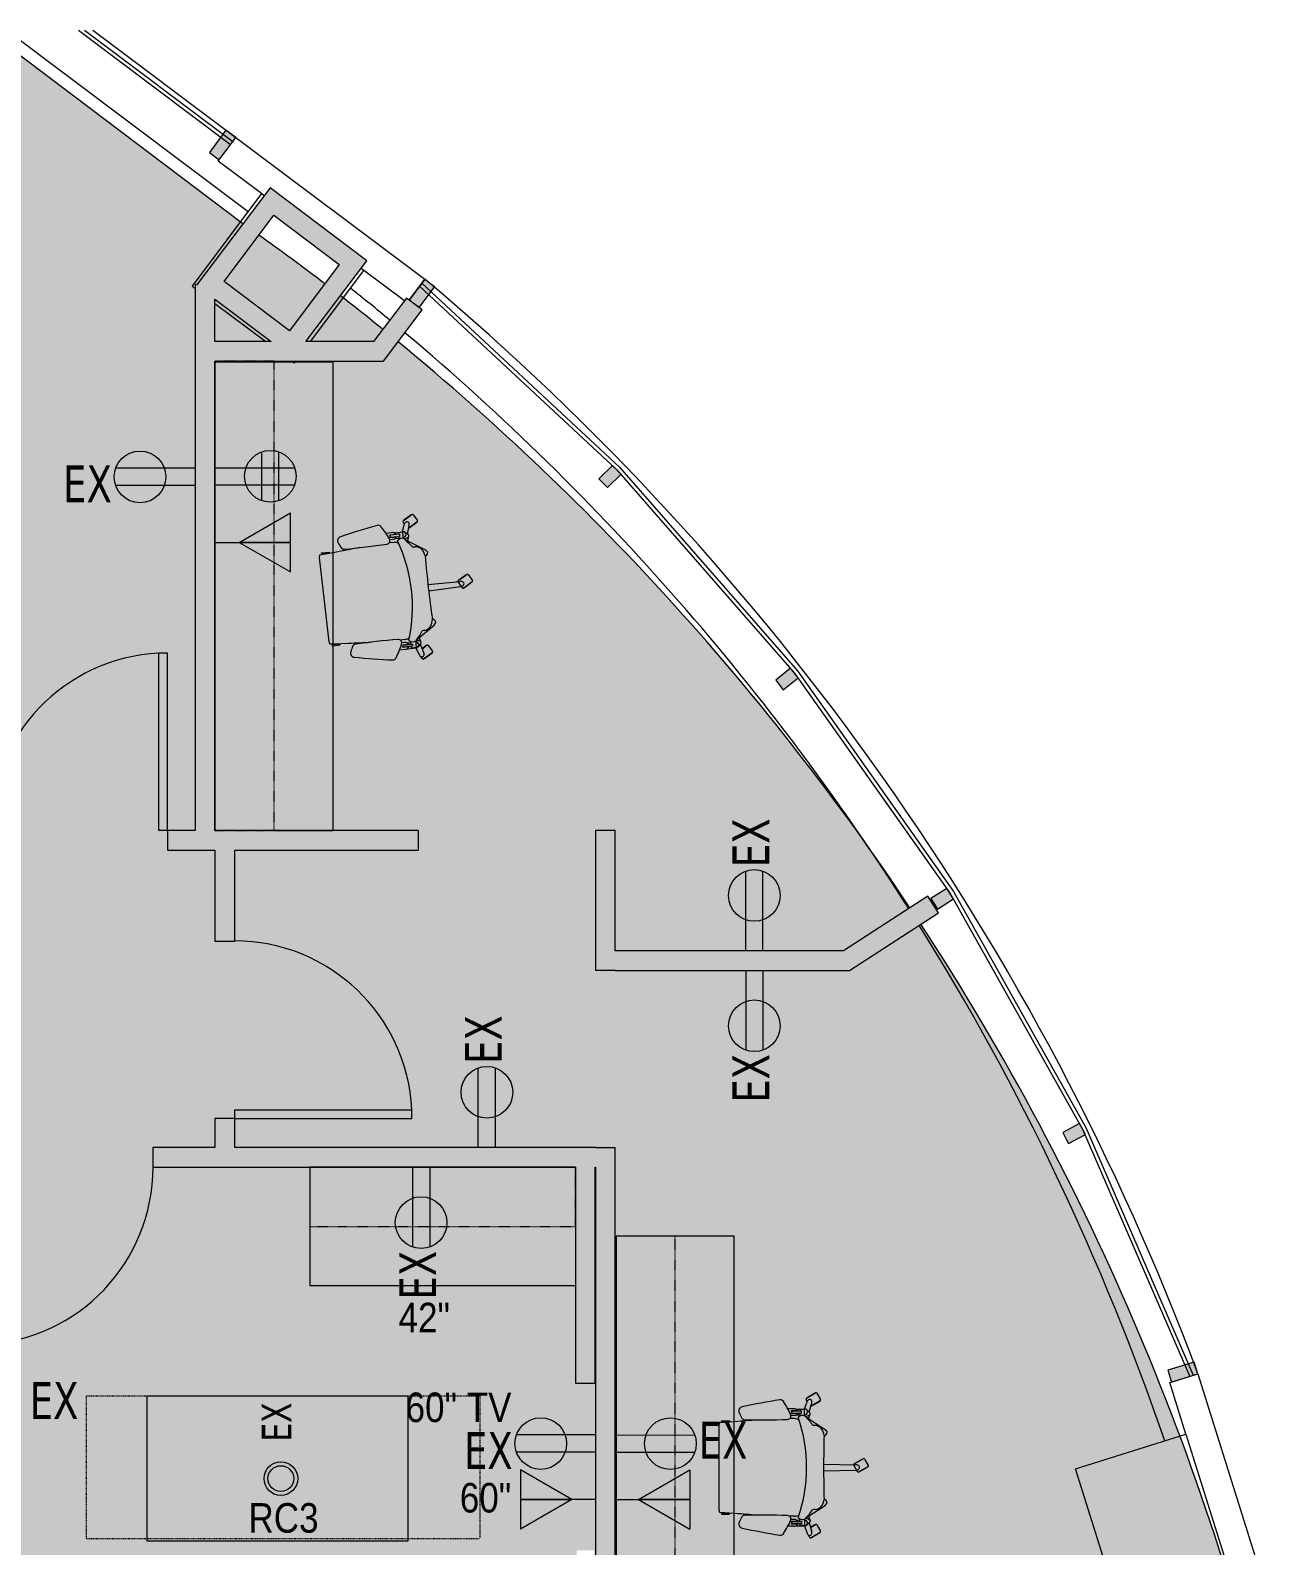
# Model space of a CAD drawing. Header units: inches. Extents: x 1 to 3107, y -595 to 378.
# Drawn here: x 1990.9 to 2245.1, y 65.1 to 373 of the extents above; entities that cross this region are included whole.
import ezdxf

# ---------------------------------------------------------------- set-up
doc = ezdxf.new("R2010")
doc.units = ezdxf.units.IN
doc.header["$MEASUREMENT"] = 0
doc.linetypes.add('Dash', pattern=[0.25, 0.125, -0.125])
doc.linetypes.add('Overhead', pattern=[0.15625, 0.09375, -0.0625])
for name, color, linetype, lineweight in [('A-ANNO-NOTE', 131, 'Continuous', 20), ('A-DETL', 90, 'Continuous', 9), ('A-DETL-GENF', 92, 'Continuous', 9), ('A-DETL-MEDM', 33, 'Continuous', 13), ('A-DOOR', 31, 'Continuous', 13), ('A-EXIST-GLAZ', 250, 'Continuous', 9), ('A-WALL', 113, 'Continuous', 50), ('A-WALL-PATT', 111, 'Continuous', 13), ('E-COMM-IDEN', 2, 'Continuous', 9), ('E-ELEC-FIXT-IDEN', 2, 'Continuous', 9), ('EXTWINDOWS', 250, 'Continuous', 9), ('I-FURN', 30, 'Continuous', 13), ('I-FURN-HDLN', 30, 'Continuous', 13), ('new block- skin dc_dwg', 8, 'Continuous', 9), ('Q-CASE', 31, 'Continuous', 13), ('S-EXIST-COLS', 250, 'Continuous', 9)]:
    doc.layers.add(name, color=color, linetype=linetype, lineweight=lineweight)
doc.styles.add('Arial_2', font='arial.ttf', dxfattribs={"width": 0.85, "height": 6})
doc.styles.add('Tahoma_1', font='tahoma.ttf', dxfattribs={"width": 0.85, "height": 6})
doc.styles.add('Tahoma_2', font='tahoma.ttf', dxfattribs={"width": 0.85, "height": 7.5})

# ---------------------------------------------------------------- blocks, each defined once
blk = doc.blocks.new('Single-Flush - 36_ x 84_-1510128-New Construction - Tel_Data_Elec Plan')
at = {"layer": 'A-DOOR', "color": 7, "lineweight": 20}
for p, q in [((16.25, 2), (16.25, 38.02)), ((18, 38.02), (16.25, 38.02)), ((18, 2), (18, 38.02)), ((18, 2), (16.25, 2))]:
    blk.add_line(p, q, dxfattribs=at)
at = {"layer": 'A-DOOR', "lineweight": 9}
blk.add_arc((18, 2), 36.07, 92.7812, 180, dxfattribs=at)
blk = doc.blocks.new('Chairs - Task Chair-V2-New Construction - Tel_Data_Elec Plan')
at = {"layer": 'I-FURN', "lineweight": 9}
for p, q in [((-9.5, 17.28), (-9.5, 15.71)), ((-9.34, 17.28), (-9.5, 17.28)), ((-9.5, 15.71), (-9.34, 15.71)), ((-9.34, 15.71), (-9.34, 17.28)), ((-9.07, 17.74), (-9.29, 14.7)), ((-8.61, 17.87), (-9.07, 17.74)), ((8.61, 17.87), (-8.61, 17.87)), ((9.07, 17.74), (8.61, 17.87)), ((9.29, 14.7), (9.07, 17.74)), ((9.34, 15.71), (9.34, 17.28)), ((9.34, 17.28), (9.5, 17.28)), ((9.5, 15.71), (9.34, 15.71)), ((9.5, 17.28), (9.5, 15.71)), ((-9.29, 14.7), (-9.34, 13.95)), ((9.34, 13.95), (9.29, 14.7)), ((-11.94, 2.68), (-11.93, 3.82)), ((-11.51, 1.83), (-11.5, 3.09)), ((-10.55, 2.67), (-10.56, 3.18)), ((-9.92, 2.44), (-9.93, 3.44)), ((9.92, 2.44), (9.93, 3.44)), ((10.55, 2.67), (10.56, 3.18)), ((11.51, 1.83), (11.5, 3.09)), ((11.94, 2.68), (11.93, 3.82)), ((-11.87, 0.46), (-13.23, -0.01)), ((-11.85, 2.19), (-11.87, 0.38)), ((-11.8, 1.34), (-11.46, 1.34)), ((-11.79, 0.41), (-11.8, 1.34)), ((-10.5, 0.41), (-11.79, 0.41)), ((-11.46, 1.07), (-11.46, 3.04)), ((-11.01, 1.07), (-11.46, 1.07)), ((-11.01, 3.01), (-11.01, 1.07)), ((-11.01, 1.35), (-10.47, 1.36)), ((-10.98, 1.81), (-11, 3.05)), ((-10.67, 2.11), (-10.69, 1.35)), ((-10.57, 2.34), (-10.55, 2.67)), ((-10.28, 0.18), (-10.26, 0.13)), ((-10.26, 0.13), (-7.71, -3.75)), ((10.26, 0.13), (7.71, -3.75)), ((10.28, 0.18), (10.26, 0.13)), ((11.01, 1.35), (10.47, 1.36)), ((10.5, 0.41), (11.79, 0.41)), ((10.57, 2.34), (10.55, 2.67)), ((10.67, 2.11), (10.69, 1.35)), ((10.98, 1.81), (11, 3.05)), ((11.01, 3.01), (11.01, 1.07)), ((11.01, 1.07), (11.46, 1.07)), ((11.46, 1.07), (11.46, 3.04)), ((11.8, 1.34), (11.46, 1.34)), ((11.79, 0.41), (11.8, 1.34)), ((11.85, 2.19), (11.87, 0.38)), ((11.87, 0.46), (13.23, -0.01)), ((13.45, -0.11), (13.82, 0.11)), ((14.09, 0.03), (15.15, -1.8)), ((-13.23, -2.75), (-14.29, -0.91)), ((-14.27, -1.01), (-14.24, -0.99)), ((-13.31, -2.68), (-14.27, -1.01)), ((-14.21, -0.64), (-13.75, -0.37)), ((-13.27, -2.66), (-13.31, -2.68)), ((-11.66, -2.08), (-12.95, -2.82)), ((-11.25, -0.5), (-12.91, -1)), ((-12.18, -0.78), (-11.59, -1.8)), ((-12.14, -0.77), (-11.6, -1.7)), ((-11.1, -0.66), (-11.7, -0.04)), ((-11.6, -1.7), (-11.64, -1.72)), ((-9.9, -0.41), (-10.82, -0.7)), ((9.9, -0.41), (10.82, -0.7)), ((11.1, -0.66), (11.7, -0.04)), ((11.25, -0.5), (12.91, -1)), ((13.52, -2.75), (12.46, -0.91)), ((12.47, -1.01), (12.5, -0.99)), ((13.43, -2.68), (12.47, -1.01)), ((13.47, -2.66), (13.43, -2.68)), ((15.08, -2.08), (13.79, -2.82)), ((14.14, -0.05), (14.18, -0.03)), ((14.18, -0.03), (15.14, -1.7)), ((15.14, -1.7), (15.11, -1.72)), ((-7.71, -3.75), (-7.19, -4.17)), ((-0.66, -3.46), (-0.52, -10)), ((0.66, -3.46), (0.52, -10)), ((7.71, -3.75), (7.19, -4.17)), ((0.14, -12.46), (-0.91, -10.63)), ((-0.9, -10.73), (-0.87, -10.71)), ((0.06, -12.4), (-0.9, -10.73)), ((-0.84, -10.35), (-0.51, -10.16)), ((-0.51, -10.16), (0.45, -9.61)), ((1.71, -11.79), (0.42, -12.53)), ((0.72, -9.68), (1.78, -11.52)), ((0.77, -9.76), (0.8, -9.74)), ((0.8, -9.74), (1.77, -11.41)), ((1.77, -11.41), (1.73, -11.43)), ((0.1, -12.38), (0.06, -12.4))]:
    blk.add_line(p, q, dxfattribs=at)
for centre, radius, start, end in [((-8.78, 17.46), 0.589, 197.5488, 216.2213), ((-8.78, 15.53), 0.589, 148.4696, 162.4512), ((-8.78, 15.53), 0.589, 134.4881, 148.4696), ((-8.78, 17.46), 0.589, 216.2213, 234.8938), ((8.78, 17.46), 0.589, 305.1062, 342.4512), ((8.78, 15.53), 0.589, 31.5304, 45.5119), ((8.78, 15.53), 0.589, 17.5488, 31.5304), ((160.08, -23.12), 176.17, 168.1407, 170.6784), ((-11.48, 12.92), 0.859, 67.1573, 168.4211), ((-15.08, 4.35), 10.15, 60.0767, 67.2087), ((-10.32, 12.61), 0.615, 1.1809, 60.0767), ((-165.25, 9.42), 155.58, 357.9527, 1.1809), ((255.74, -8.01), 265.99, 175.2633, 176.2298), ((-255.74, -8.01), 265.99, 3.7702, 4.7367), ((165.25, 9.42), 155.58, 178.8191, 182.0473), ((10.32, 12.61), 0.615, 119.9233, 178.8191), ((15.08, 4.35), 10.15, 112.7913, 119.9233), ((11.48, 12.92), 0.859, 12.1424, 112.8427), ((-160.08, -23.12), 176.17, 9.3216, 11.8621), ((-13.01, 5.3), 0.749, 170.9769, 238.6662), ((1.3, 28.7), 28.17, 238.5497, 244.6019), ((-11.2, 3.54), 0.533, 236.2491, 293.0328), ((-10.48, 3.89), 0.711, 244.5158, 357.9527), ((10.48, 3.89), 0.711, 182.0473, 295.4842), ((-1.3, 28.7), 28.17, 295.3981, 301.4567), ((11.2, 3.54), 0.533, 246.9672, 303.7509), ((13.01, 5.3), 0.749, 301.5732, 9.0231), ((-11.06, 2.6), 0.887, 175.1633, 239.8143), ((-11.28, 0.37), 0.593, 179.0883, 275.9781), ((-11.2, 3.47), 0.5, 238.5326, 292.9427), ((-11.36, 0.43), 0.657, 282.0358, 358.6793), ((-11.49, 2.63), 0.971, 302.0505, 342.3775), ((-9.55, 0.85), 1.04, 126.1361, 211.8602), ((-11.69, 0.08), 1.25, 349.0811, 13.6231), ((-13.77, -4.39), 5.75, 42.5052, 54.6291), ((0, 31.42), 31.42, 251.1164, 288.8836), ((-8.09, 2.53), 1.84, 182.7113, 213.401), ((13.77, -4.39), 5.75, 125.3709, 137.4948), ((8.09, 2.53), 1.84, 326.599, 357.2887), ((9.55, 0.85), 1.04, 328.1398, 53.8639), ((11.69, 0.08), 1.25, 166.3769, 190.9189), ((11.49, 2.63), 0.971, 197.6225, 237.9495), ((11.36, 0.43), 0.657, 181.3207, 257.9642), ((11.2, 3.47), 0.5, 247.0573, 301.4674), ((11.28, 0.37), 0.593, 264.0219, 0.9117), ((11.06, 2.6), 0.887, 300.1857, 4.8367), ((13.92, -0.07), 0.2, 30, 119.888), ((-14.11, -0.81), 0.2, 120, 210.2094), ((-13.37, -0.61), 0.445, 153.9362, 242.1792), ((-13.25, -0.67), 0.583, 123.4497, 153.9089), ((-13.31, -0.49), 0.583, 242.1792, 272.5752), ((-12.73, -1.46), 1.53, 109.2073, 123.5114), ((-13.35, 0.46), 1.53, 272.498, 286.7927), ((-13.05, -2.65), 0.2, 210, 300), ((-11.76, -1.9), 0.2, 299.8879, 30), ((-10.91, -0.39), 0.323, 235.5284, 330.3379), ((-11.38, 0), 0.922, 323.5318, 350.3393), ((-5.74, 3.53), 5.54, 226.82, 238.9813), ((-23.82, -2.16), 15.26, 1.4313, 3.5527), ((-6.32, -1.36), 2.29, 190.6082, 225.4023), ((-6.2, -0.69), 2.87, 232.9914, 264.295), ((6.2, -0.69), 2.87, 275.705, 307.0086), ((6.32, -1.36), 2.29, 314.5977, 349.3918), ((23.82, -2.16), 15.26, 176.4473, 178.5687), ((5.74, 3.53), 5.54, 301.0187, 313.18), ((11.38, 0), 0.922, 189.6607, 216.4682), ((10.91, -0.39), 0.323, 209.6621, 304.4716), ((12.63, -0.81), 0.2, 195.1327, 209.8705), ((13.35, 0.46), 1.53, 253.2073, 267.502), ((12.73, -1.46), 1.53, 56.4124, 70.7927), ((13.31, -0.49), 0.583, 267.4248, 297.8208), ((13.69, -2.65), 0.2, 210, 300), ((13.25, -0.67), 0.583, 26.0911, 56.3507), ((13.37, -0.61), 0.445, 297.8208, 26.0638), ((14.98, -1.9), 0.2, 299.832, 30), ((-7.35, -3.06), 1.12, 277.9248, 334.3781), ((0, -248.58), 245.12, 88.4848, 91.5152), ((7.35, -3.06), 1.12, 205.6219, 262.0752), ((-0.74, -10.53), 0.2, 119.8643, 210), ((1.01, -9.97), 1.53, 181.2073, 195.5495), ((0.1, -10.22), 0.583, 195.5495, 225.746), ((0, -10.32), 0.445, 225.7229, 314.2771), ((-0.1, -10.22), 0.583, 314.254, 344.4505), ((0.55, -9.78), 0.2, 95.235, 119.8607), ((-1.01, -9.97), 1.53, 344.4505, 358.7927), ((0.55, -9.78), 0.2, 29.8466, 95.235), ((1.61, -11.62), 0.2, 300, 30), ((0.32, -12.36), 0.2, 210, 300.1357)]:
    blk.add_arc(centre, radius, start, end, dxfattribs=at)
blk = doc.blocks.new('Chairs - Task Chair-V3-New Construction - Tel_Data_Elec Plan')
at = {"layer": 'I-FURN', "lineweight": 9}
for p, q in [((-9.5, 17.28), (-9.5, 17.13)), ((-9.34, 17.28), (-9.5, 17.28)), ((-9.5, 17.13), (-9.5, 15.71)), ((-9.5, 15.71), (-9.34, 15.71)), ((-9.34, 17.11), (-9.34, 17.28)), ((-9.34, 15.71), (-9.34, 17.11)), ((-9.11, 17.08), (-9.34, 13.95)), ((-9.07, 17.74), (-9.11, 17.08)), ((-8.61, 17.87), (-9.07, 17.74)), ((8.61, 17.87), (-8.61, 17.87)), ((9.07, 17.74), (8.61, 17.87)), ((9.27, 14.96), (9.07, 17.74)), ((9.34, 15.71), (9.34, 17.28)), ((9.34, 17.28), (9.5, 17.28)), ((9.5, 15.71), (9.34, 15.71)), ((9.5, 17.28), (9.5, 15.71)), ((9.34, 13.95), (9.27, 14.96)), ((-11.94, 2.68), (-11.93, 3.82)), ((-11.51, 1.83), (-11.5, 3.09)), ((-10.55, 2.67), (-10.56, 3.18)), ((-9.92, 2.44), (-9.93, 3.44)), ((9.92, 2.44), (9.93, 3.44)), ((10.55, 2.67), (10.56, 3.18)), ((11.51, 1.83), (11.5, 3.09)), ((11.94, 2.68), (11.93, 3.82)), ((-11.87, 0.46), (-13.23, -0.01)), ((-11.85, 2.19), (-11.87, 0.38)), ((-11.8, 1.34), (-11.46, 1.34)), ((-11.79, 0.41), (-11.8, 1.34)), ((-10.5, 0.41), (-11.79, 0.41)), ((-11.46, 1.07), (-11.46, 3.04)), ((-11.01, 1.07), (-11.46, 1.07)), ((-11.01, 3.01), (-11.01, 1.07)), ((-11.01, 1.35), (-10.47, 1.36)), ((-10.98, 1.81), (-11, 3.05)), ((-10.67, 2.11), (-10.69, 1.35)), ((-10.57, 2.34), (-10.55, 2.67)), ((-10.28, 0.18), (-10.26, 0.13)), ((-10.26, 0.13), (-7.71, -3.75)), ((10.26, 0.13), (7.71, -3.75)), ((10.28, 0.18), (10.26, 0.13)), ((11.01, 1.35), (10.47, 1.36)), ((10.5, 0.41), (11.79, 0.41)), ((10.57, 2.34), (10.55, 2.67)), ((10.67, 2.11), (10.69, 1.35)), ((10.98, 1.81), (11, 3.05)), ((11.01, 3.01), (11.01, 1.07)), ((11.01, 1.07), (11.46, 1.07)), ((11.46, 1.07), (11.46, 3.04)), ((11.8, 1.34), (11.46, 1.34)), ((11.79, 0.41), (11.8, 1.34)), ((11.85, 2.19), (11.87, 0.38)), ((11.87, 0.46), (13.23, -0.01)), ((13.45, -0.11), (13.82, 0.11)), ((14.09, 0.03), (15.15, -1.8)), ((-13.23, -2.75), (-14.29, -0.91)), ((-14.27, -1.01), (-14.24, -0.99)), ((-13.31, -2.68), (-14.27, -1.01)), ((-14.21, -0.64), (-13.75, -0.37)), ((-13.27, -2.66), (-13.31, -2.68)), ((-11.66, -2.08), (-12.95, -2.82)), ((-11.25, -0.5), (-12.91, -1)), ((-12.18, -0.78), (-11.59, -1.8)), ((-12.14, -0.77), (-11.6, -1.7)), ((-11.1, -0.66), (-11.7, -0.04)), ((-11.6, -1.7), (-11.64, -1.72)), ((-9.9, -0.41), (-10.82, -0.7)), ((9.9, -0.41), (10.82, -0.7)), ((11.1, -0.66), (11.7, -0.04)), ((11.25, -0.5), (12.91, -1)), ((13.52, -2.75), (12.46, -0.91)), ((12.47, -1.01), (12.5, -0.99)), ((13.43, -2.68), (12.47, -1.01)), ((13.47, -2.66), (13.43, -2.68)), ((15.08, -2.08), (13.79, -2.82)), ((14.14, -0.05), (14.18, -0.03)), ((14.18, -0.03), (15.14, -1.7)), ((15.14, -1.7), (15.11, -1.72)), ((-7.71, -3.75), (-7.19, -4.17)), ((-0.66, -3.46), (-0.52, -10)), ((0.66, -3.46), (0.52, -10)), ((7.71, -3.75), (7.19, -4.17)), ((0.14, -12.46), (-0.91, -10.63)), ((-0.9, -10.73), (-0.87, -10.71)), ((0.06, -12.4), (-0.9, -10.73)), ((-0.84, -10.35), (-0.51, -10.16)), ((-0.51, -10.16), (0.45, -9.61)), ((1.71, -11.79), (0.42, -12.53)), ((0.72, -9.68), (1.78, -11.52)), ((0.77, -9.76), (0.8, -9.74)), ((0.8, -9.74), (1.77, -11.41)), ((1.77, -11.41), (1.73, -11.43)), ((0.1, -12.38), (0.06, -12.4))]:
    blk.add_line(p, q, dxfattribs=at)
for centre, radius, start, end in [((-8.78, 17.46), 0.589, 197.5488, 216.2213), ((-8.78, 15.53), 0.589, 134.4881, 162.4512), ((-8.78, 17.46), 0.589, 218.3962, 234.8938), ((8.78, 17.46), 0.589, 305.1062, 323.7787), ((8.78, 15.53), 0.589, 31.5304, 45.5119), ((8.78, 17.46), 0.589, 323.7787, 342.4512), ((8.78, 15.53), 0.589, 17.5488, 31.5304), ((160.08, -23.12), 176.17, 168.1407, 170.6784), ((-11.48, 12.92), 0.859, 67.1573, 168.4211), ((-15.08, 4.35), 10.15, 60.0767, 67.2087), ((-10.32, 12.61), 0.615, 1.1809, 60.0767), ((-165.25, 9.42), 155.58, 357.9527, 1.1809), ((255.74, -8.01), 265.99, 175.2633, 176.2298), ((-255.74, -8.01), 265.99, 3.7702, 4.7367), ((165.25, 9.42), 155.58, 178.8191, 182.0473), ((10.32, 12.61), 0.615, 119.9233, 178.8191), ((15.08, 4.35), 10.15, 112.7913, 119.9233), ((11.48, 12.92), 0.859, 12.1424, 112.8427), ((-160.08, -23.12), 176.17, 9.3216, 11.8621), ((-13.01, 5.3), 0.749, 170.9769, 238.6662), ((1.3, 28.7), 28.17, 238.5497, 244.6019), ((-11.2, 3.54), 0.533, 236.2491, 293.0328), ((-10.48, 3.89), 0.711, 244.5158, 357.9527), ((10.48, 3.89), 0.711, 182.0473, 295.4842), ((-1.3, 28.7), 28.17, 295.3981, 301.4567), ((11.2, 3.54), 0.533, 246.9672, 303.7509), ((13.01, 5.3), 0.749, 301.5732, 9.0231), ((-11.06, 2.6), 0.887, 175.1633, 239.8143), ((-11.28, 0.37), 0.593, 179.0883, 275.9781), ((-11.2, 3.47), 0.5, 238.5326, 292.9427), ((-11.36, 0.43), 0.657, 282.0358, 358.6793), ((-11.49, 2.63), 0.971, 302.0505, 342.3775), ((-9.55, 0.85), 1.04, 126.1361, 211.8602), ((-11.69, 0.08), 1.25, 349.0811, 13.6231), ((-13.77, -4.39), 5.75, 42.5052, 54.6291), ((0, 31.42), 31.42, 251.1164, 288.8836), ((-8.09, 2.53), 1.84, 182.7113, 213.401), ((13.77, -4.39), 5.75, 125.3709, 137.4948), ((8.09, 2.53), 1.84, 326.599, 357.2887), ((9.55, 0.85), 1.04, 328.1398, 53.8639), ((11.69, 0.08), 1.25, 166.3769, 190.9189), ((11.49, 2.63), 0.971, 197.6225, 237.9495), ((11.36, 0.43), 0.657, 181.3207, 257.9642), ((11.2, 3.47), 0.5, 247.0573, 301.4674), ((11.28, 0.37), 0.593, 264.0219, 0.9117), ((11.06, 2.6), 0.887, 300.1857, 4.8367), ((13.92, -0.07), 0.2, 30, 119.888), ((-14.11, -0.81), 0.2, 120, 210.2094), ((-13.37, -0.61), 0.445, 153.9362, 242.1792), ((-13.25, -0.67), 0.583, 123.4497, 153.9089), ((-13.31, -0.49), 0.583, 242.1792, 272.5752), ((-12.73, -1.46), 1.53, 109.2073, 123.5114), ((-13.35, 0.46), 1.53, 272.498, 286.7927), ((-13.05, -2.65), 0.2, 210, 300), ((-11.76, -1.9), 0.2, 299.8879, 30), ((-10.91, -0.39), 0.323, 235.5284, 330.3379), ((-11.38, 0), 0.922, 323.5318, 350.3393), ((-5.74, 3.53), 5.54, 226.82, 238.9813), ((-23.82, -2.16), 15.26, 1.4313, 3.5527), ((-6.32, -1.36), 2.29, 190.6082, 225.4023), ((-6.2, -0.69), 2.87, 232.9914, 264.295), ((6.2, -0.69), 2.87, 275.705, 307.0086), ((6.32, -1.36), 2.29, 314.5977, 349.3918), ((23.82, -2.16), 15.26, 176.4473, 178.5687), ((5.74, 3.53), 5.54, 301.0187, 313.18), ((11.38, 0), 0.922, 189.6607, 216.4682), ((10.91, -0.39), 0.323, 209.6621, 304.4716), ((12.63, -0.81), 0.2, 195.1327, 209.8705), ((13.35, 0.46), 1.53, 253.2073, 267.502), ((12.73, -1.46), 1.53, 56.4124, 70.7927), ((13.31, -0.49), 0.583, 267.4248, 297.8208), ((13.69, -2.65), 0.2, 210, 300), ((13.25, -0.67), 0.583, 26.0911, 56.3507), ((13.37, -0.61), 0.445, 297.8208, 26.0638), ((14.98, -1.9), 0.2, 299.832, 30), ((-7.35, -3.06), 1.12, 277.9248, 334.3781), ((0, -248.58), 245.12, 88.4848, 91.5152), ((7.35, -3.06), 1.12, 205.6219, 262.0752), ((-0.74, -10.53), 0.2, 119.8643, 210), ((1.01, -9.97), 1.53, 181.2073, 195.5495), ((0.1, -10.22), 0.583, 195.5495, 225.746), ((0, -10.32), 0.445, 225.7229, 314.2771), ((-0.1, -10.22), 0.583, 314.254, 344.4505), ((0.55, -9.78), 0.2, 95.235, 119.8607), ((-1.01, -9.97), 1.53, 344.4505, 358.7927), ((0.55, -9.78), 0.2, 29.8466, 95.235), ((1.61, -11.62), 0.2, 300, 30), ((0.32, -12.36), 0.2, 210, 300.1357)]:
    blk.add_arc(centre, radius, start, end, dxfattribs=at)
blk = doc.blocks.new('Counter Top _No Backsplash_ - Standard Counter Top-1756717-New Construction - Tel_Data_Elec Plan')
at = {"layer": 'Q-CASE'}
for p, q in [((6.74, 0), (-47.26, 0)), ((-47.26, 0), (-47.26, -12)), ((6.74, 0), (6.74, -12)), ((-47.26, -12), (-47.26, -24)), ((6.74, -12), (6.74, -12.17)), ((-47.26, -24), (6.74, -24))]:
    blk.add_line(p, q, dxfattribs=at)
blk = doc.blocks.new('Door-Opening - POCKET DOOR-1861582-New Construction - Tel_Data_Elec Plan')
at = {"layer": 'A-DETL-MEDM', "lineweight": 20}
for p, q in [((-18.32, -2), (-18.32, 2)), ((17.68, 2), (17.68, -2))]:
    blk.add_line(p, q, dxfattribs=at)
blk = doc.blocks.new('Upper Cabinet - Standard Upper Cabinet-1756677-New Construction - Tel_Data_Elec Plan')
at = {"layer": 'Q-CASE'}
blk.add_line((6.74, 0), (-47.26, 0), dxfattribs=at)
at = {"layer": 'Q-CASE', "linetype": 'Overhead', "lineweight": 9}
for p, q in [((-47.26, 0), (-47.26, -12)), ((6.74, -12), (6.74, 0)), ((-47.26, -12), (6.74, -12))]:
    blk.add_line(p, q, dxfattribs=at)
blk = doc.blocks.new('Upper Cabinet - Standard Upper Cabinet-1821101-New Construction - Tel_Data_Elec Plan')
at = {"layer": 'Q-CASE'}
blk.add_line((48.12, 0), (-47.26, 0), dxfattribs=at)
at = {"layer": 'Q-CASE', "linetype": 'Overhead', "lineweight": 9}
for p, q in [((-47.26, 0), (-47.26, -12)), ((48.12, -12), (48.12, 0)), ((-47.26, -12), (48.12, -12))]:
    blk.add_line(p, q, dxfattribs=at)
blk = doc.blocks.new('Upper Cabinet - Standard Upper Cabinet-1775553-New Construction - Tel_Data_Elec Plan')
at = {"layer": 'Q-CASE'}
blk.add_line((36.94, 0), (-47.26, 0), dxfattribs=at)
at = {"layer": 'Q-CASE', "linetype": 'Overhead', "lineweight": 9}
for p, q in [((-47.26, 0), (-47.26, -12)), ((36.94, -12), (36.94, 0)), ((-47.26, -12), (36.94, -12))]:
    blk.add_line(p, q, dxfattribs=at)
blk = doc.blocks.new('Counter Top _No Backsplash_ - Standard Counter Top-1774389-New Construction - Tel_Data_Elec Plan')
at = {"layer": 'Q-CASE'}
for p, q in [((47.99, 0), (-47.26, 0)), ((47.99, 0), (47.99, -12)), ((-47.26, -12), (-47.26, -24)), ((47.99, -12), (47.99, -24)), ((-47.26, -24), (47.99, -24))]:
    blk.add_line(p, q, dxfattribs=at)
blk = doc.blocks.new('Counter Top _No Backsplash_ - Standard Counter Top-1758023-New Construction - Tel_Data_Elec Plan')
at = {"layer": 'Q-CASE'}
for p, q in [((36.74, 0), (-47.26, 0)), ((-47.26, 0), (-47.26, -12)), ((36.74, 0), (36.74, -12)), ((-47.26, -12), (-47.26, -24)), ((36.74, -12), (36.74, -24)), ((-47.26, -24), (36.74, -24))]:
    blk.add_line(p, q, dxfattribs=at)
blk = doc.blocks.new('chair - chair-1675997-New Construction - Tel_Data_Elec Plan')
at = {"layer": 'I-FURN', "lineweight": 9}
for p, q in [((-34.1, -10.69), (-34.1, 18.81)), ((-34.1, 18.81), (18.9, 18.81)), ((18.9, 18.81), (18.9, -5.19)), ((18.9, -5.19), (18.9, -10.69)), ((18.9, -10.69), (-34.1, -10.69))]:
    blk.add_line(p, q, dxfattribs=at)
at = {"layer": 'I-FURN-HDLN', "linetype": 'Dash', "lineweight": 9}
for p, q in [((-46.5, 18.81), (-46.5, -10.19)), ((-46.5, 18.81), (33.5, 18.81)), ((33.5, 18.81), (33.5, -10.19)), ((-46.5, -10.19), (33.5, -10.19))]:
    blk.add_line(p, q, dxfattribs=at)
blk = doc.blocks.new('Door-Opening - POCKET DOOR-1861580-New Construction - Tel_Data_Elec Plan')
at = {"layer": 'A-DETL-MEDM', "lineweight": 20}
for p, q in [((-18.32, 2), (-18.32, -2)), ((17.68, -2), (17.68, 2))]:
    blk.add_line(p, q, dxfattribs=at)
blk = doc.blocks.new('new block- skin dc_dwg-1925045-New Construction - Tel_Data_Elec Plan')
at = {"layer": 'EXTWINDOWS'}
for points in [[(2565.02, 1696.54), (2568.39, 1701.04), (2566.39, 1702.54), (2563.02, 1698.03)], [(2605.61, 1666.49), (2603.62, 1668), (2606.81, 1672.26), (2608.81, 1670.76), (2606.27, 1667.36)], [(2643.95, 1629.92), (2646.73, 1632.63), (2644.98, 1634.42), (2642.21, 1631.71), (2643.65, 1630.24)], [(2679.7, 1588.82), (2682.74, 1591.22), (2681.19, 1593.18), (2678.15, 1590.78)], [(2711.02, 1544.25), (2714.3, 1546.32), (2712.97, 1548.43), (2709.69, 1546.37), (2710.16, 1545.61)], [(2737.69, 1496.61), (2741.11, 1498.43), (2739.93, 1500.64), (2736.51, 1498.82), (2737.29, 1497.36)], [(2758.61, 1448.11), (2763.98, 1449.79), (2763.24, 1452.18), (2757.87, 1450.5)]]:
    blk.add_hatch(color=256, dxfattribs=at).paths.add_polyline_path(points, flags=0)
at = {"layer": 'A-EXIST-GLAZ'}
for p, q in [((2536.42, 1722.84), (2567.34, 1699.64)), ((2537.67, 1722.84), (2567.79, 1700.24))]:
    blk.add_line(p, q, dxfattribs=at)
at = {"layer": 'A-EXIST-GLAZ', "flags": 128}
for points in [[(2605.75, 1670.85), (2645.85, 1633.52), (2681.96, 1592.2), (2713.63, 1547.38), (2740.52, 1499.53), (2762.31, 1449.27)], [(2606.21, 1671.45), (2646.39, 1634.05), (2682.56, 1592.66), (2714.27, 1547.78), (2741.19, 1499.87), (2763.03, 1449.49)]]:
    blk.add_lwpolyline(points, dxfattribs=at)
at = {"layer": 'A-WALL', "color": 250, "lineweight": 9}
for p, q in [((2521.84, 1722.84), (2570.9, 1686.04)), ((2539.33, 1722.84), (2568.39, 1701.04)), ((2602.66, 1667.86), (2594.41, 1674.05))]:
    blk.add_line(p, q, dxfattribs=at)
at = {"layer": 'A-WALL', "color": 250, "lineweight": 9, "flags": 128}
for points in [[(2573.6, 1689.64), (2564.8, 1696.24), (2568.39, 1701.04), (2606.81, 1672.26), (2603.62, 1668)], [(2761.54, 1437.5), (2758.26, 1448), (2763.98, 1449.79), (2778.31, 1403.98), (2772.92, 1402.29)]]:
    blk.add_lwpolyline(points, dxfattribs=at)
at = {"layer": 'A-WALL', "color": 250, "lineweight": 9}
for centre, radius, start, end in [((2273.64, 1270.09), 511.32, 50.3783, 51.534), ((2263.32, 1262.82), 534.44, 20.4781, 50.0057), ((2263.32, 1262.82), 534.44, 20.4781, 50.0057), ((2273.64, 1270.09), 511.32, 32.4355, 49.9297), ((2273.64, 1270.09), 511.32, 18.9519, 31.9872)]:
    blk.add_arc(centre, radius, start, end, dxfattribs=at)
at = {"layer": 'EXTWINDOWS'}
for p, q in [((2566.39, 1702.54), (2563.02, 1698.03)), ((2565.02, 1696.54), (2568.39, 1701.04)), ((2568.39, 1701.04), (2566.39, 1702.54)), ((2563.02, 1698.03), (2565.02, 1696.54)), ((2603.62, 1668), (2606.81, 1672.26)), ((2608.81, 1670.76), (2606.27, 1667.36)), ((2606.81, 1672.26), (2608.81, 1670.76)), ((2605.61, 1666.49), (2603.62, 1668)), ((2606.27, 1667.36), (2605.61, 1666.49)), ((2644.98, 1634.42), (2642.21, 1631.71)), ((2643.95, 1629.92), (2646.73, 1632.63)), ((2646.73, 1632.63), (2644.98, 1634.42)), ((2642.21, 1631.71), (2643.65, 1630.24)), ((2643.65, 1630.24), (2643.95, 1629.92)), ((2681.19, 1593.18), (2678.15, 1590.78)), ((2682.74, 1591.22), (2681.19, 1593.18)), ((2678.15, 1590.78), (2679.7, 1588.82)), ((2679.7, 1588.82), (2682.74, 1591.22)), ((2712.97, 1548.43), (2709.69, 1546.37)), ((2709.69, 1546.37), (2710.16, 1545.61)), ((2711.02, 1544.25), (2714.3, 1546.32)), ((2714.3, 1546.32), (2712.97, 1548.43)), ((2710.16, 1545.61), (2711.02, 1544.25)), ((2739.93, 1500.64), (2736.51, 1498.82)), ((2741.11, 1498.43), (2739.93, 1500.64)), ((2736.51, 1498.82), (2737.29, 1497.36)), ((2737.29, 1497.36), (2737.69, 1496.61)), ((2737.69, 1496.61), (2741.11, 1498.43)), ((2763.24, 1452.18), (2757.87, 1450.5)), ((2763.98, 1449.79), (2763.24, 1452.18)), ((2757.87, 1450.5), (2758.61, 1448.11)), ((2758.61, 1448.11), (2763.98, 1449.79))]:
    blk.add_line(p, q, dxfattribs=at)
at = {"layer": 'S-EXIST-COLS'}
for p, q in [((2583.57, 1659.58), (2594.41, 1674.05)), ((2594.41, 1674.05), (2593.86, 1674.46)), ((2564.17, 1667.33), (2574.51, 1659.58)), ((2579.85, 1655.58), (2580.02, 1655.45)), ((2580.47, 1655.45), (2580.57, 1655.58))]:
    blk.add_line(p, q, dxfattribs=at)
at = {"layer": 'S-EXIST-COLS', "flags": 128}
for points in [[(2574.15, 1689.23), (2573.6, 1689.64), (2559.5, 1670.82), (2560.17, 1670.32)], [(2580.02, 1655.45), (2580.31, 1655.23), (2580.47, 1655.45)]]:
    blk.add_lwpolyline(points, dxfattribs=at)
blk.add_lwpolyline([(2746.86, 1405.67), (2739.1, 1430.48), (2761.54, 1437.5), (2769.3, 1412.69)], close=True, dxfattribs=at)

msp = doc.modelspace()

# ---------------------------------------------------------------- hatches: boundary and pattern name
at = {"layer": 'A-ANNO-NOTE', "lineweight": 9}
for points in [[(2043.83, 262.96), (2043.83, 268.96), (2033.37, 268.96)], [(2101.01, 74.45), (2090.55, 80.45), (2090.55, 74.45), (2099.81, 74.45)], [(2125.01, 74.45), (2125.01, 80.45), (2114.56, 74.45)]]:
    msp.add_hatch(color=256, dxfattribs=at).paths.add_polyline_path(points, flags=0)
at = {"layer": 'A-DETL-GENF'}
h = msp.add_hatch(color=254, dxfattribs=at)
h.paths.add_polyline_path([(2086.63, 18.59), (2245.1, 18.59), (2241.31, 34.3), (2236.85, 50.51), (2232.29, 65.34), (2227.07, 80.64), (2221.38, 95.77), (2215.23, 110.72), (2208.63, 125.47), (2201.57, 140.02), (2194.07, 154.34), (2186.14, 168.42), (2177.77, 182.25), (2171.89, 191.35), (2157.43, 181.96), (2105.78, 181.96), (2105.78, 210.41), (2109.78, 210.41), (2109.78, 185.96), (2156.25, 185.96), (2169.71, 194.71), (2168.99, 195.82), (2159.79, 209.12), (2150.19, 222.12), (2140.19, 234.82), (2129.81, 247.21), (2119.06, 259.28), (2107.93, 271.01), (2096.45, 282.39), (2084.63, 293.41), (2072.48, 304.07), (2065.64, 309.7), (2062.7, 305.79), (2028.45, 305.79), (2028.45, 210.41), (2069.78, 210.41), (2069.78, 206.41), (2032.45, 206.41), (2032.45, 187.91), (2028.45, 187.91), (2028.45, 206.41), (2018.78, 206.41), (2018.78, 210.41), (2024.45, 210.41), (2024.45, 321.4), (2024.7, 321.22), (2034.13, 333.73), (1981.95, 373.05), (1241.78, 373.05), (1241.78, 333.98), (1471.95, 333.98), (1471.95, 329.98), (1465.78, 329.98), (1465.78, 210.41), (1471.95, 210.41), (1471.95, 206.41), (1391.78, 206.41), (1391.78, 210.41), (1461.78, 210.41), (1461.78, 329.98), (1349.53, 329.98), (1349.53, 292.38), (1346.03, 292.38), (1346.03, 329.98), (1345.78, 329.98), (1345.78, 210.41), (1346.03, 210.41), (1346.03, 256.38), (1349.53, 256.38), (1349.53, 210.41), (1355.78, 210.41), (1355.78, 206.41), (1332.78, 206.41), (1332.78, 210.41), (1338.03, 210.41), (1338.03, 256.38), (1341.53, 256.38), (1341.53, 210.41), (1341.78, 210.41), (1341.78, 329.98), (1341.53, 329.98), (1341.53, 292.38), (1338.03, 292.38), (1338.03, 329.98), (1241.78, 329.98), (1241.78, 183.41), (1277.78, 183.41), (1277.78, 210.41), (1296.78, 210.41), (1296.78, 206.41), (1281.78, 206.41), (1281.78, 145.96), (1314.78, 145.96), (1314.78, 141.96), (1277.78, 141.96), (1277.78, 168.96), (1241.78, 168.96), (1241.78, 22.57), (1358.03, 22.57), (1358.03, 64.42), (1361.53, 64.42), (1361.53, 22.57), (1361.78, 22.57), (1361.78, 141.96), (1361.53, 141.96), (1361.53, 100.11), (1358.03, 100.11), (1358.03, 141.96), (1350.78, 141.96), (1350.78, 145.96), (1371.78, 145.96), (1371.78, 141.96), (1365.78, 141.96), (1365.78, 22.57), (1479.03, 22.57), (1479.03, 64.11), (1482.53, 64.11), (1482.53, 22.57), (1482.78, 22.57), (1482.78, 99.65), (1482.53, 99.84), (1482.53, 98.7), (1479.03, 98.7), (1479.03, 102.47), (1463.78, 113.96), (1463.78, 141.96), (1407.78, 141.96), (1407.78, 145.96), (1563.78, 145.96), (1563.78, 141.96), (1501.28, 141.96), (1501.28, 120.9), (1486.78, 101.64), (1486.78, 22.57), (1606.03, 22.57), (1606.03, 64.11), (1609.53, 64.11), (1609.53, 22.57), (1609.78, 22.57), (1609.78, 141.96), (1609.53, 141.96), (1609.53, 98.11), (1606.03, 98.11), (1606.03, 141.96), (1599.78, 141.96), (1599.78, 145.96), (1827.72, 145.96), (1827.72, 141.96), (1737.78, 141.96), (1737.78, 22.57), (1869.97, 22.57), (1869.97, 64.11), (1873.47, 64.11), (1873.47, 22.57), (1873.72, 22.57), (1873.72, 141.96), (1873.47, 141.96), (1873.47, 97.22), (1869.97, 97.22), (1869.97, 141.96), (1863.72, 141.96), (1863.72, 145.96), (1927.78, 145.96), (1927.78, 141.96), (1909.78, 141.96), (1909.78, 125.28), (1897.72, 109.84), (1897.72, 22.57), (1969.78, 22.57), (1969.78, 141.96), (1963.78, 141.96), (1963.78, 145.96), (1979.78, 145.96), (1979.78, 141.96), (1973.78, 141.96), (1973.78, 22.57), (2085.98, 22.57), (2101.97, 27.46), (2101.97, 64.11), (2105.47, 64.11), (2105.47, 28.53), (2105.78, 28.63), (2105.78, 141.96), (2105.72, 141.96), (2105.72, 98.11), (2101.72, 98.11), (2101.72, 141.96), (2015.78, 141.96), (2015.78, 145.96), (2028.45, 145.96), (2028.45, 151.91), (2032.45, 151.91), (2032.45, 145.96), (2109.78, 145.96), (2109.78, 43.76), (2145.78, 43.76), (2145.78, 39.76), (2109.78, 39.76), (2109.78, 29.85), (2141.78, 39.63), (2141.78, 35.45), (2096.45, 21.59)], flags=0)
h.paths.add_polyline_path([(1877.72, 22.57), (1893.72, 22.57), (1893.72, 105.58), (1877.72, 105.58), (1877.72, 24.86)], flags=0)
h.paths.add_polyline_path([(1899.82, 64.36), (1899.82, 64.36), (1899.82, 64.52)], flags=0)
h.paths.add_polyline_path([(1483.58, 104.05), (1497.28, 122.24), (1497.28, 141.96), (1467.78, 141.96), (1467.78, 115.96), (1482.78, 104.66)], flags=0)
h.paths.add_polyline_path([(1892.44, 109.58), (1905.78, 126.65), (1905.78, 141.96), (1877.72, 141.96), (1877.72, 109.58)], flags=0)
h.paths.add_polyline_path([(1277.78, 172.96), (1277.78, 179.41), (1241.78, 179.41), (1241.78, 172.96), (1276.83, 172.96)], flags=0)
h.paths.add_polyline_path([(1855.89, 206.41), (1855.89, 210.41), (1918.91, 210.41), (1918.91, 318.54), (1809.89, 318.54), (1809.89, 210.41), (1819.89, 210.41), (1819.89, 206.41), (1799.89, 206.41), (1799.89, 210.41), (1805.89, 210.41), (1805.89, 318.54), (1730.16, 318.54), (1730.16, 210.41), (1763.89, 210.41), (1763.89, 206.41), (1726.16, 206.41), (1726.16, 329.98), (1720.16, 329.98), (1720.16, 333.98), (1726.16, 333.98), (1726.16, 372.02), (1730.16, 372.02), (1730.16, 322.54), (1922.91, 322.54), (1922.91, 210.41), (1982.78, 210.41), (1982.78, 206.41), (1863.72, 206.41)], flags=0)
h.paths.add_polyline_path([(1666.16, 206.41), (1596.78, 206.41), (1596.78, 210.41), (1638.16, 210.41), (1638.16, 299.45), (1614.16, 299.45), (1614.16, 329.98), (1554.78, 329.98), (1554.78, 210.41), (1560.78, 210.41), (1560.78, 206.41), (1507.95, 206.41), (1507.95, 210.41), (1550.78, 210.41), (1550.78, 329.98), (1507.95, 329.98), (1507.95, 333.98), (1684.16, 333.98), (1684.16, 329.98), (1666.16, 329.98), (1666.16, 284.45), (1662.16, 284.45), (1662.16, 299.45), (1642.16, 299.45), (1642.16, 210.41), (1662.16, 210.41), (1662.16, 224.45), (1666.16, 224.45), (1666.16, 210.41)], flags=0)
h.paths.add_polyline_path([(1662.16, 303.45), (1662.16, 329.98), (1618.16, 329.98), (1618.16, 303.45), (1654.16, 303.45)], flags=0)
h.paths.add_polyline_path([(2046.93, 309.79), (2060.7, 309.79), (2062.55, 312.24), (2059.32, 314.87), (2053.91, 319.05), (2047.01, 309.9)], flags=0)
h.paths.add_polyline_path([(2028.45, 309.79), (2039.86, 309.79), (2028.45, 318.39), (2028.45, 313.53)], flags=0)
h.paths.add_polyline_path([(2043.58, 312), (2050.75, 321.5), (2046.51, 324.74), (2037.37, 331.38), (2030.3, 322), (2042.84, 312.55)], flags=0)
at = {"layer": 'A-WALL-PATT'}
for points in [[(2030.3, 322), (2042.84, 338.64), (2039.65, 341.05), (2027.11, 324.41), (2028.45, 323.4)], [(2056.91, 323.03), (2059.32, 326.23), (2042.84, 338.64), (2040.45, 335.44), (2053.72, 325.44)], [(2046.51, 309.79), (2027.11, 324.41), (2024.7, 321.22), (2039.86, 309.79), (2043.58, 309.79)], [(2046.51, 309.79), (2046.93, 309.79), (2056.91, 323.03), (2053.72, 325.44), (2043.58, 312), (2046.3, 309.95)], [(2024.45, 210.41), (2028.45, 210.41), (2028.45, 318.39), (2024.45, 321.4), (2024.45, 251.42)], [(2062.7, 309.79), (2065.71, 309.79), (2070.55, 316.21), (2067.36, 318.62), (2060.7, 309.79)], [(2046.93, 305.79), (2062.7, 305.79), (2065.71, 309.79), (2028.45, 309.79), (2028.45, 305.79), (2043.58, 305.79)], [(2150.09, 181.96), (2157.43, 181.96), (2175.51, 193.7), (2173.33, 197.06), (2156.25, 185.96)], [(2109.78, 181.96), (2150.09, 181.96), (2156.25, 185.96), (2109.78, 185.96)], [(2101.72, 98.11), (2105.72, 98.11), (2105.72, 141.96), (2101.72, 141.96), (2101.72, 127.96)]]:
    msp.add_hatch(color=8, dxfattribs=at).paths.add_polyline_path(points, flags=0)
h = msp.add_hatch(color=8, dxfattribs=at)
h.paths.add_polyline_path([(2105.78, 206.41), (2109.78, 206.41), (2109.78, 210.41), (2105.78, 210.41)], flags=0)
h.paths.add_polyline_path([(2024.28, 206.41), (2069.78, 206.41), (2069.78, 210.41), (2018.78, 210.41), (2018.78, 206.41)], flags=0)
h.paths.add_polyline_path([(1934.91, 206.41), (1982.78, 206.41), (1982.78, 210.41), (1855.89, 210.41), (1855.89, 206.41), (1925.86, 206.41)], flags=0)
h.paths.add_polyline_path([(1806.72, 206.41), (1819.89, 206.41), (1819.89, 210.41), (1799.89, 210.41), (1799.89, 206.41), (1805.89, 206.41)], flags=0)
h.paths.add_polyline_path([(1733.78, 206.41), (1763.89, 206.41), (1763.89, 210.41), (1730.16, 210.41), (1730.16, 206.41)], flags=0)
h = msp.add_hatch(color=8, dxfattribs=at)
h.paths.add_polyline_path([(2028.45, 145.96), (2032.45, 145.96), (2032.45, 151.91), (2028.45, 151.91)], flags=0)
h.paths.add_polyline_path([(2032.45, 187.91), (2032.45, 206.41), (2028.45, 206.41), (2028.45, 187.91)], flags=0)
h = msp.add_hatch(color=8, dxfattribs=at)
h.paths.add_polyline_path([(2105.78, 28.63), (2109.78, 29.85), (2109.78, 145.96), (2105.78, 145.96), (2105.78, 38.57)], flags=0)
h.paths.add_polyline_path([(2105.78, 181.96), (2109.78, 181.96), (2109.78, 206.41), (2105.78, 206.41), (2105.78, 185.96)], flags=0)
h = msp.add_hatch(color=8, dxfattribs=at)
h.paths.add_polyline_path([(2101.72, 141.96), (2105.78, 141.96), (2105.78, 145.96), (2015.78, 145.96), (2015.78, 141.96), (2099.81, 141.96)], flags=0)
h.paths.add_polyline_path([(1963.78, 141.96), (1979.78, 141.96), (1979.78, 145.96), (1963.78, 145.96)], flags=0)
h.paths.add_polyline_path([(1925.86, 141.96), (1927.78, 141.96), (1927.78, 145.96), (1863.72, 145.96), (1863.72, 141.96), (1922.91, 141.96)], flags=0)
h.paths.add_polyline_path([(1733.78, 141.96), (1827.72, 141.96), (1827.72, 145.96), (1733.78, 145.96)], flags=0)

# ---------------------------------------------------------------- linework, layer by layer
at = {"layer": 'A-ANNO-NOTE'}
for p, q in [((2037.96, 277.46), (2037.96, 287.36)), ((2041.44, 277.46), (2041.44, 287.36)), ((2024.45, 284.03), (2008.25, 284.03)), ((2028.45, 284.15), (2044.65, 284.15)), ((2024.45, 280.54), (2008.25, 280.54)), ((2028.45, 280.67), (2044.65, 280.67)), ((2033.37, 268.96), (2043.83, 274.96)), ((2043.83, 262.96), (2043.83, 274.96)), ((2028.45, 268.96), (2043.83, 268.96)), ((2043.83, 268.96), (2033.37, 268.96)), ((2033.37, 268.96), (2043.83, 262.96)), ((2033.37, 268.96), (2043.83, 262.96)), ((2043.83, 262.96), (2043.83, 268.96)), ((2136.35, 185.96), (2136.35, 202.16)), ((2139.83, 185.96), (2139.83, 202.16)), ((2136.35, 181.96), (2136.35, 165.76)), ((2139.83, 181.96), (2139.83, 165.76)), ((2081.98, 145.96), (2081.98, 162.16)), ((2085.46, 145.96), (2085.46, 162.16)), ((2068.62, 141.96), (2068.62, 125.76)), ((2072.1, 141.96), (2072.1, 125.76)), ((2105.93, 87.56), (2089.73, 87.56)), ((2109.79, 87.56), (2125.98, 87.54)), ((2105.93, 84.07), (2089.73, 84.07)), ((2109.78, 84.07), (2125.98, 84.05)), ((2090.55, 80.45), (2090.55, 74.45)), ((2101.01, 74.45), (2090.55, 80.45)), ((2090.55, 80.45), (2090.55, 68.45)), ((2101.01, 74.45), (2090.55, 80.45)), ((2114.56, 74.45), (2125.01, 80.45)), ((2114.56, 74.45), (2125.01, 80.45)), ((2125.01, 80.45), (2125.01, 74.45)), ((2125.01, 80.45), (2125.01, 68.45)), ((2090.55, 74.45), (2101.01, 74.45)), ((2105.93, 74.45), (2090.55, 74.45)), ((2101.01, 74.45), (2090.55, 68.45)), ((2109.64, 74.45), (2125.01, 74.45)), ((2125.01, 74.45), (2114.56, 74.45)), ((2114.56, 74.45), (2125.01, 68.45))]:
    msp.add_line(p, q, dxfattribs=at)
for centre, radius in [((2013.21, 282.29), 5.25), ((2039.7, 282.41), 5.25), ((2138.09, 197.21), 5.25), ((2138.09, 170.72), 5.25), ((2083.72, 157.21), 5.25), ((2070.36, 130.72), 5.25), ((2094.68, 85.82), 5.25), ((2121.03, 85.8), 5.25), ((2041.84, 78.7), 3.42), ((2041.84, 78.7), 2.62)]:
    msp.add_circle(centre, radius, dxfattribs=at)
at = {"layer": 'A-DETL', "lineweight": 13}
msp.add_line((2034.13, 333.73), (1981.95, 373.05), dxfattribs=at)
for start, end in [(52.6755, 54.4864), (51.0417, 52.2399), (33.655, 50.6057), (12.6778, 33.2195)]:
    msp.add_arc((1731.73, -96.9), 526.19, start, end, dxfattribs=at)
at = {"layer": 'A-WALL', "color": 7, "lineweight": 20}
for p, q in [((2039.65, 341.05), (2024.7, 321.22)), ((2059.32, 326.23), (2039.65, 341.05)), ((2030.3, 322), (2040.44, 335.45)), ((2040.44, 335.45), (2053.72, 325.44)), ((2053.72, 325.44), (2043.58, 312)), ((2046.93, 309.79), (2059.32, 326.23)), ((2024.45, 321.4), (2024.45, 210.41)), ((2024.7, 321.22), (2024.45, 321.4)), ((2043.58, 312), (2030.3, 322)), ((2028.45, 318.39), (2039.86, 309.79)), ((2028.45, 309.79), (2028.45, 318.39)), ((2067.36, 318.62), (2060.7, 309.79)), ((2070.55, 316.21), (2067.36, 318.62)), ((2062.7, 305.79), (2070.55, 316.21)), ((2039.86, 309.79), (2028.45, 309.79)), ((2060.7, 309.79), (2046.93, 309.79)), ((2028.45, 210.41), (2028.45, 305.79)), ((2028.45, 305.79), (2062.7, 305.79)), ((2024.45, 210.41), (2018.78, 210.41)), ((2018.78, 210.41), (2018.78, 206.41)), ((2069.78, 210.41), (2028.45, 210.41)), ((2109.78, 210.41), (2105.78, 210.41)), ((2109.78, 185.96), (2109.78, 210.41)), ((2018.78, 206.41), (2028.45, 206.41)), ((2028.45, 206.41), (2028.45, 187.91)), ((2032.45, 187.91), (2032.45, 206.41)), ((2032.45, 206.41), (2069.78, 206.41)), ((2105.78, 206.41), (2105.78, 181.96)), ((2173.33, 197.06), (2156.25, 185.96)), ((2175.51, 193.7), (2173.33, 197.06)), ((2157.43, 181.96), (2175.51, 193.7)), ((2028.45, 187.91), (2032.45, 187.91)), ((2156.25, 185.96), (2109.78, 185.96)), ((2109.78, 181.96), (2157.43, 181.96)), ((2028.45, 151.91), (2028.45, 145.96)), ((2032.45, 151.91), (2028.45, 151.91)), ((2032.45, 145.96), (2032.45, 151.91)), ((2028.45, 145.96), (2015.78, 145.96)), ((2015.78, 145.96), (2015.78, 141.96)), ((2105.78, 145.96), (2032.45, 145.96)), ((2109.78, 43.76), (2109.78, 145.96)), ((2015.78, 141.96), (2101.72, 141.96)), ((2101.72, 141.96), (2101.72, 98.11)), ((2105.72, 98.11), (2105.72, 141.96)), ((2105.72, 141.96), (2105.78, 141.96)), ((2105.78, 141.96), (2105.78, 28.63)), ((2101.72, 98.11), (2105.72, 98.11))]:
    msp.add_line(p, q, dxfattribs=at)

# ---------------------------------------------------------------- block references
at = {"layer": 'A-DOOR'}
for name, p in [('Single-Flush - 36_ x 84_-1510128-New Construction - Tel_Data_Elec Plan', (2000.78, 208.41)), ('Door-Opening - POCKET DOOR-1861582-New Construction - Tel_Data_Elec Plan', (2088.11, 208.41))]:
    msp.add_blockref(name, p, dxfattribs=at)
for name, p, rotation in [('Single-Flush - 36_ x 84_-1510128-New Construction - Tel_Data_Elec Plan', (2030.45, 169.91), 269.9999999999999), ('Door-Opening - POCKET DOOR-1861580-New Construction - Tel_Data_Elec Plan', (2107.78, 163.64), 269.9999999999998), ('Single-Flush - 36_ x 84_-1510128-New Construction - Tel_Data_Elec Plan', (1997.78, 143.96), 180)]:
    msp.add_blockref(name, p, dxfattribs=dict(at, rotation=rotation))
at = {"layer": 'I-FURN', "lineweight": 9}
for name, p, rotation in [('Chairs - Task Chair-V3-New Construction - Tel_Data_Elec Plan', (2068.38, 259.38), 96.58165201556568), ('Chairs - Task Chair-V2-New Construction - Tel_Data_Elec Plan', (2148.72, 80.96), 90.00000473493877)]:
    msp.add_blockref(name, p, dxfattribs=dict(at, rotation=rotation))
msp.add_blockref('chair - chair-1675997-New Construction - Tel_Data_Elec Plan', (2048.78, 76.7), dxfattribs=at)
at = {"layer": 'new block- skin dc_dwg', "color": 250}
msp.add_blockref('new block- skin dc_dwg-1925045-New Construction - Tel_Data_Elec Plan', (-535.72, -1349.79), dxfattribs=at)
at = {"layer": 'Q-CASE'}
for name, p, rotation in [('Upper Cabinet - Standard Upper Cabinet-1821101-New Construction - Tel_Data_Elec Plan', (2028.45, 257.67), 90.0000000000002), ('Counter Top _No Backsplash_ - Standard Counter Top-1774389-New Construction - Tel_Data_Elec Plan', (2028.45, 257.67), 90.00000000000007), ('Upper Cabinet - Standard Upper Cabinet-1775553-New Construction - Tel_Data_Elec Plan', (2110.02, 91.02), 90), ('Counter Top _No Backsplash_ - Standard Counter Top-1758023-New Construction - Tel_Data_Elec Plan', (2134.02, 80.7), 269.9999999999998)]:
    msp.add_blockref(name, p, dxfattribs=dict(at, rotation=rotation))
for name in ['Counter Top _No Backsplash_ - Standard Counter Top-1756717-New Construction - Tel_Data_Elec Plan', 'Upper Cabinet - Standard Upper Cabinet-1756677-New Construction - Tel_Data_Elec Plan']:
    msp.add_blockref(name, (2094.98, 141.96), dxfattribs=at)

# ---------------------------------------------------------------- texts
at = {"layer": 'A-ANNO-NOTE', "lineweight": 9, "char_height": 7.5, "width": 11.8387, "attachment_point": 1, "line_spacing_factor": 0.994306, "style": 'Tahoma_2'}
for insert in [(1997.58, 284.62), (1990.79, 98.3), (2079.06, 88.15)]:
    msp.add_mtext('EX', dxfattribs=dict(at, insert=insert))
at = {"layer": 'A-ANNO-NOTE', "lineweight": 9, "attachment_point": 1, "line_spacing_factor": 0.994306}
for insert, char_height, width, rotation, style in [((2133.63, 202.97), 7.5, 11.8387, 90, 'Tahoma_2'), ((2079.26, 162.97), 7.5, 11.8387, 90, 'Tahoma_2'), ((2133.63, 155.09), 7.5, 11.8387, 90, 'Tahoma_2'), ((2065.9, 115.09), 7.5, 11.8387, 90, 'Tahoma_2'), ((2037.97, 86.23), 6, 9.4711, 90, 'Tahoma_1'), ((2126.79, 90.25), 7.5, 11.8387, 359.9323, 'Tahoma_2')]:
    msp.add_mtext('EX', dxfattribs=dict(at, insert=insert, char_height=char_height, width=width, rotation=rotation, style=style))
at = {"layer": 'E-COMM-IDEN', "insert": (2083.44, 77.81), "char_height": 6, "width": 12.4143, "attachment_point": 2, "line_spacing_factor": 0.941778, "style": 'Arial_2'}
msp.add_mtext('60"', dxfattribs=at)
at = {"layer": 'E-ELEC-FIXT-IDEN', "char_height": 6, "attachment_point": 2, "line_spacing_factor": 0.941778, "style": 'Arial_2'}
for s, insert, width in [('42"', (2070.99, 114.43), 12.4143), ('60" TV', (2077.96, 96.19), 25.5633), ('RC3', (2042.38, 73.71), 16.8953)]:
    msp.add_mtext(s, dxfattribs=dict(at, insert=insert, width=width))

doc.saveas('drawing.dxf')
